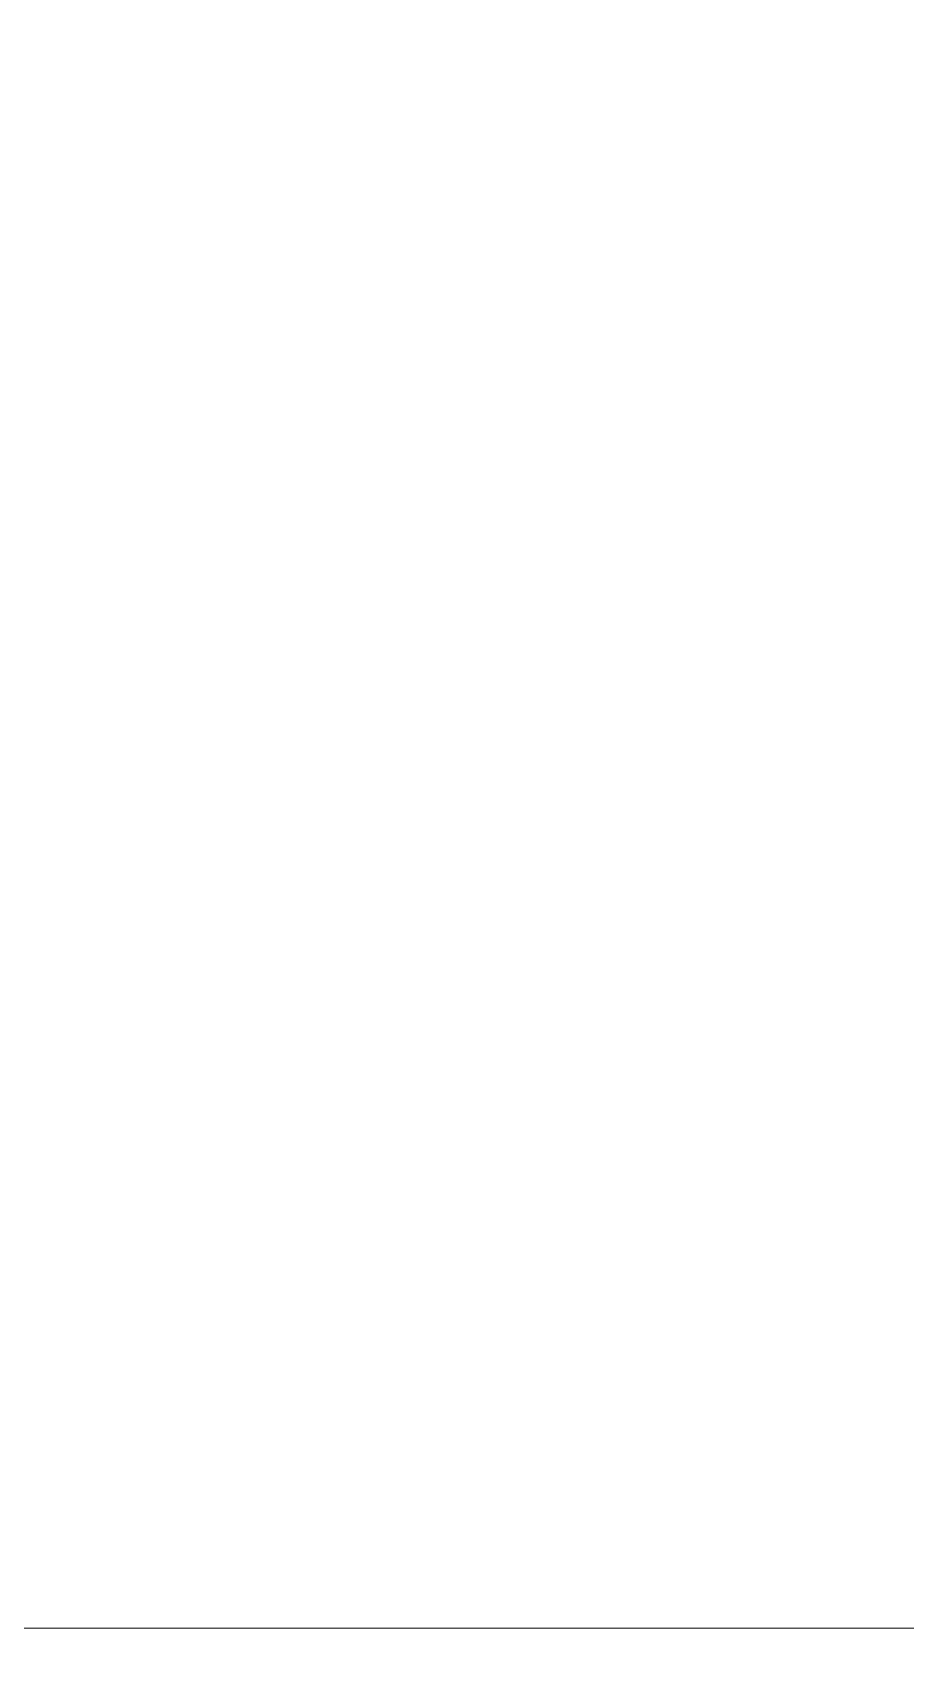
# Model space of a CAD drawing. Header units: inches. Extents: x -10205 to 13964, y -460 to 30702.
# Drawn here: x -2596.54 to -2578.91, y 10009.58 to 10042.32 of the extents above; entities that cross this region are included whole.
import ezdxf

# ---------------------------------------------------------------- set-up
doc = ezdxf.new("R2010")
doc.units = ezdxf.units.IN
doc.header["$MEASUREMENT"] = 0
for name, color, linetype, lineweight in [('00base_6150001_dwg', 147, 'Continuous', 13), ('A-DOOR', 31, 'Continuous', 9), ('PROP BUILD 1ST FLOOR-1', 147, 'Continuous', 13)]:
    doc.layers.add(name, color=color, linetype=linetype, lineweight=lineweight)

# ---------------------------------------------------------------- blocks, each defined once
blk = doc.blocks.new('Door-Passage-Single-Full_Lite - 1-1770590-SITE PLAN - CAD FILE')
at = {"layer": 'A-DOOR'}
blk.add_arc((18, 3.5625), 36, 90, 180, dxfattribs=at)
blk = doc.blocks.new('00base_6150001_dwg-1748108-SITE PLAN - CAD FILE')
at = {"layer": 'PROP BUILD 1ST FLOOR-1', "flags": 128}
blk.add_lwpolyline([(4039896.212, 3367849.032), (4040707.4, 3367862.517), (4040678.596, 3369595.177), (4039121.461, 3369569.292), (4038929.487, 3369566.1), (4038600.383, 3369560.629), (4038629.105, 3367832.868), (4039440.393, 3367846.355), (4039418.732, 3369149.375), (4039874.469, 3369156.951)], close=True, dxfattribs=at)

msp = doc.modelspace()

# ---------------------------------------------------------------- block references
at = {"layer": '00base_6150001_dwg', "rotation": 89.04760487178136}
msp.add_blockref('00base_6150001_dwg-1748108-SITE PLAN - CAD FILE', (3298136.139, -4084040.072), dxfattribs=at)
at = {"layer": 'A-DOOR', "rotation": 180}
msp.add_blockref('Door-Passage-Single-Full_Lite - 1-1770590-SITE PLAN - CAD FILE', (-2595.924, 10014.652), dxfattribs=at)

doc.saveas('drawing.dxf')
